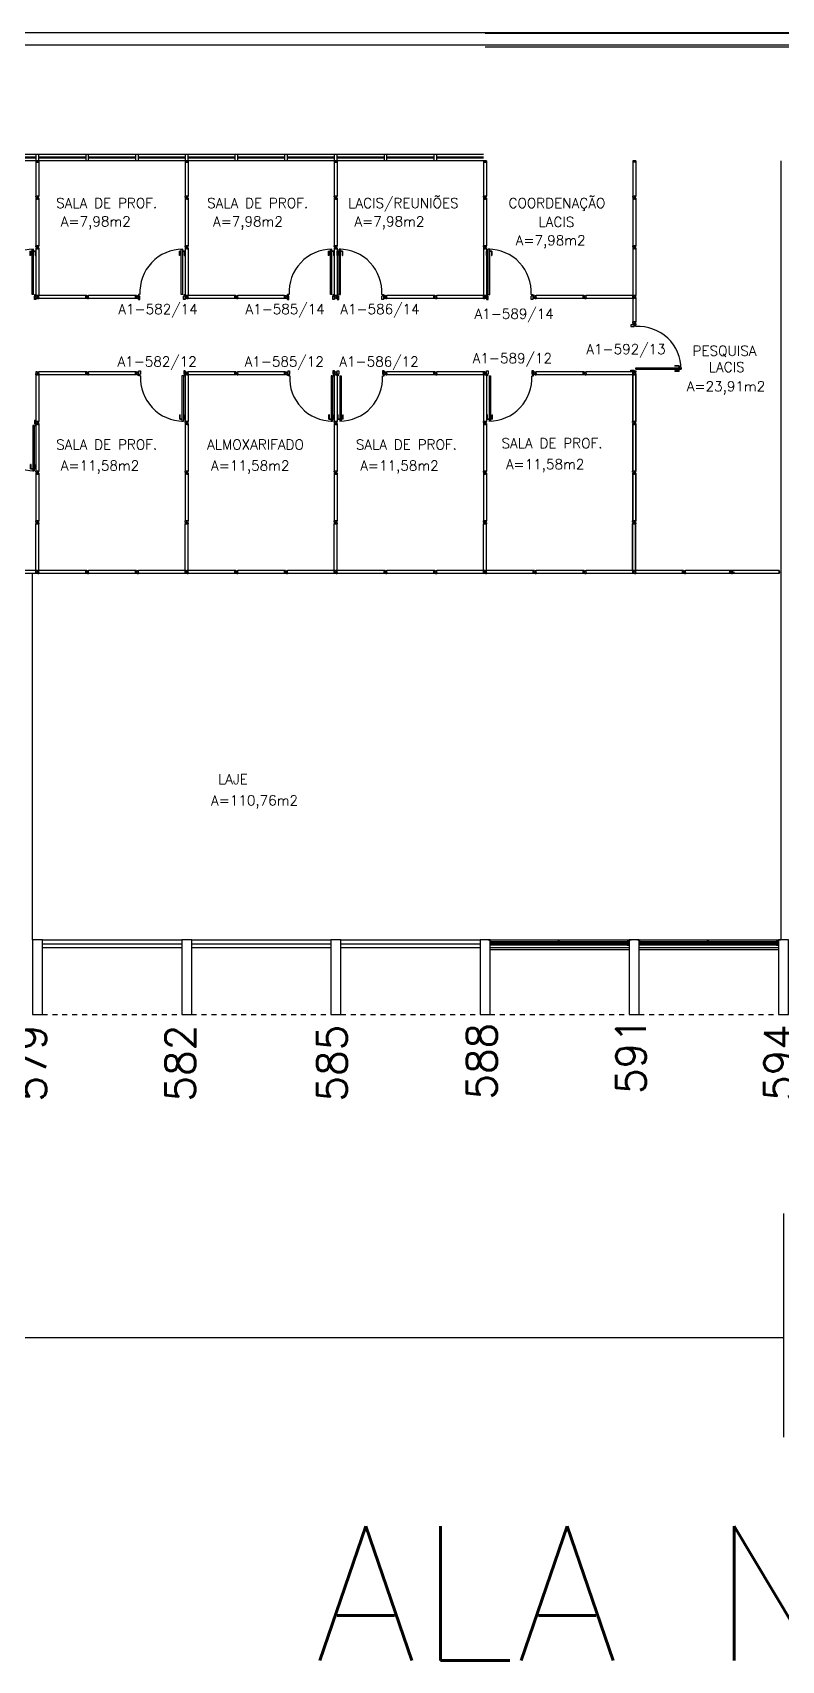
# Model space of a CAD drawing. Extents: x -16 to 243, y 482 to 579.
# Drawn here: x 111.19 to 126.25, y 481.71 to 514.44 of the extents above; entities that cross this region are included whole.
import ezdxf

# ---------------------------------------------------------------- set-up
doc = ezdxf.new("R2010")
doc.units = 0
doc.header["$LTSCALE"] = 0.02
doc.header["$MEASUREMENT"] = 0
doc.linetypes.add('HIDDEN', pattern=[0.375, 0.25, -0.125])
doc.linetypes.add('HIDDEN2', pattern=[0.1875, 0.125, -0.0625])
doc.layers.get('0').update_dxf_attribs({"linetype": 'CONTINUOUS'})
for name, color, linetype in [('ALV', 2, 'CONTINUOUS'), ('AR-ALV-CRT', 2, 'CONTINUOUS'), ('AR-ALV-VT2', 2, 'CONTINUOUS'), ('AR-COB-PRJ', 1, 'HIDDEN'), ('AR-DIV-EXI', 2, 'CONTINUOUS'), ('AR-EST-CNC', 3, 'CONTINUOUS'), ('AR-EST-CNC-IDE', 2, 'CONTINUOUS'), ('AR-PIS', 1, 'CONTINUOUS'), ('AR-POR-CRT', 173, 'CONTINUOUS'), ('AREA', 2, 'CONTINUOUS'), ('BI-ESQ', 7, 'CONTINUOUS'), ('DIV', 2, 'CONTINUOUS'), ('DT-ESQ-CRT', 43, 'CONTINUOUS'), ('DT-ESQ-VT1', 1, 'CONTINUOUS'), ('DT-ESQ-VT2', 2, 'CONTINUOUS'), ('ESQ', 1, 'CONTINUOUS'), ('ESTR', 3, 'CONTINUOUS'), ('NOPILAR1', 2, 'CONTINUOUS'), ('PISO', 1, 'CONTINUOUS'), ('PROJ', 1, 'HIDDEN2'), ('TEXTO', 2, 'CONTINUOUS'), ('TEXTO-ENDEREÇO', 2, 'CONTINUOUS'), ('TXT-IDENTIFICAÇÃO', 4, 'CONTINUOUS'), ('USO1', 2, 'CONTINUOUS')]:
    doc.layers.add(name, color=color, linetype=linetype)
doc.styles.add('1', font='romans.shx')
doc.styles.add('LEGENDA', font='romans.shx', dxfattribs={"height": 0.2})
doc.styles.add('NOPILAR', font='simplex.shx', dxfattribs={"height": 0.6})
doc.styles.add('UNB-100', font='simplex.shx', dxfattribs={"height": 0.2})
doc.styles.add('UNB-100-1', font='simplex.shx', dxfattribs={"height": 0.2})
doc.dimstyles.new('1-600', dxfattribs={"dimtxt": 1.1, "dimasz": 2.5, "dimexe": 2, "dimexo": 4, "dimgap": 0.2, "dimtad": 1, "dimdec": 0, "dimzin": 4, "dimdsep": 46, "dimlunit": 6, "dimtxsty": '1', "dimblk1": 'NONE', "dimblk2": 'NONE', "dimsah": 1, "dimcen": 0, "dimclrd": 2, "dimclre": 2, "dimclrt": 2, "dimadec": 0, "dimazin": 0, "dimtfac": 1, "dimtdec": 0, "dimtmove": 2, "dimatfit": 3, "dimldrblk": 'NONE', "dimfxl": 0, "dimtolj": 1, "dimtzin": 0, "dimarcsym": 0})

# ---------------------------------------------------------------- blocks, each defined once
blk = doc.blocks.new('ESQCIR2-SLN')
at = {"color": 2}
for p, q in [((0.06, 0.119), (0, 0.119)), ((0, 0.119), (0, 0)), ((0.06, -0.001), (0.06, 0.119)), ((0.06, 0.053), (1, 0.053)), ((1, 0.065), (0.061, 0.065)), ((1, 0.119), (1, 0)), ((1.06, 0.119), (1, 0.119)), ((1.06, -0.001), (1.06, 0.119)), ((1.06, 0.053), (2, 0.053)), ((2, 0.065), (1.061, 0.065)), ((2, 0.119), (2, 0)), ((2.06, 0.119), (2, 0.119)), ((2.06, -0.001), (2.06, 0.119)), ((2.06, 0.053), (3, 0.053)), ((3, 0.065), (2.061, 0.065)), ((3, 0.119), (3, 0)), ((3.06, 0.119), (3, 0.119)), ((3.06, -0.001), (3.06, 0.119)), ((3.06, 0.053), (4, 0.053)), ((4, 0.065), (3.061, 0.065)), ((4, 0.119), (4, 0)), ((4.06, 0.119), (4, 0.119)), ((4.06, -0.001), (4.06, 0.119)), ((4.06, 0.053), (5, 0.053)), ((5, 0.065), (4.061, 0.065)), ((5, 0.119), (5, 0)), ((5.06, 0.119), (5, 0.119)), ((5.06, -0.001), (5.06, 0.119)), ((5.06, 0.053), (6, 0.053)), ((6, 0.065), (5.061, 0.065)), ((0, -0.001), (0.06, -0.001)), ((1, -0.001), (1.06, -0.001)), ((2, -0.001), (2.06, -0.001)), ((3, -0.001), (3.06, -0.001)), ((4, -0.001), (4.06, -0.001)), ((5, -0.001), (5.06, -0.001))]:
    blk.add_line(p, q, dxfattribs=at)
at = {"color": 1}
for p, q in [((1, 0.119), (0.061, 0.119)), ((2, 0.119), (1.061, 0.119)), ((3, 0.119), (2.061, 0.119)), ((4, 0.119), (3.061, 0.119)), ((5, 0.119), (4.061, 0.119)), ((6, 0.119), (5.061, 0.119)), ((0.06, -0.001), (1, -0.001)), ((1.06, -0.001), (2, -0.001)), ((2.06, -0.001), (3, -0.001)), ((3.06, -0.001), (4, -0.001)), ((4.06, -0.001), (5, -0.001)), ((5.06, -0.001), (6, -0.001))]:
    blk.add_line(p, q, dxfattribs=at)
blk = doc.blocks.new('DIVMT-SLN')
for p, q in [((-0.03, 0.03), (-0.03, 0.006)), ((-0.008, 0.03), (-0.03, 0.03)), ((-0.0185, 0.006), (-0.03, 0.006)), ((-0.0185, -0.006), (-0.0185, 0.006)), ((-0.008, 0.03), (-0.008, 0.02)), ((-0.008, 0.02), (0.008, 0.02)), ((-0.0051, 0), (0.0051, 0)), ((0.0051, 0), (-0.0051, 0)), ((-0.0051, 0), (0.0051, 0)), ((0, -0.0051), (0, 0.0051)), ((0, 0.0051), (0, -0.0051)), ((0.008, 0.03), (0.008, 0.02)), ((0.008, 0.03), (0.03, 0.03)), ((0.0205, 0.006), (0.03, 0.006)), ((0.0205, -0.006), (0.0205, 0.006)), ((0.0205, 0.006), (0.0205, -0.006)), ((0.0205, 0.006), (0.03, 0.006)), ((0.97, 0.03), (0.03, 0.03)), ((0.03, 0.006), (0.03, 0.03)), ((0.03, -0.03), (0.03, 0.03)), ((0.03, -0.005), (0.03, 0.005)), ((0.97, -0.03), (0.97, 0.03)), ((0.97, 0.03), (0.97, 0.009)), ((0.97, 0.009), (0.97, 0.027)), ((0.9795, 0.006), (0.97, 0.006)), ((0.97, -0.005), (0.97, 0.005)), ((0.9795, 0.006), (0.9795, -0.006)), ((1.0051, 0), (0.9949, 0)), ((1, 0.0051), (1, -0.0051)), ((-0.0185, -0.006), (-0.03, -0.006)), ((-0.03, -0.03), (-0.03, -0.006)), ((-0.008, -0.03), (-0.03, -0.03)), ((-0.008, -0.03), (-0.008, -0.02)), ((-0.008, -0.02), (0.008, -0.02)), ((0.008, -0.03), (0.008, -0.02)), ((0.008, -0.03), (0.03, -0.03)), ((0.0205, -0.006), (0.03, -0.006)), ((0.0205, -0.006), (0.03, -0.006)), ((0.03, -0.006), (0.03, -0.03)), ((0.97, -0.03), (0.03, -0.03)), ((0.9795, -0.006), (0.97, -0.006)), ((0.97, -0.009), (0.97, -0.027))]:
    blk.add_line(p, q)
blk = doc.blocks.new('PDV2E-SLN')
at = {"layer": 'DIV', "color": 1}
for p, q in [((0.023, 0.925), (0.063, 0.925)), ((0.023, 0.925), (0.023, 0.835)), ((0.033, 0.835), (0.023, 0.835)), ((0.033, 0.915), (0.063, 0.915)), ((0.033, 0.915), (0.033, 0.835)), ((0.138, 0.925), (0.097, 0.925)), ((0.128, 0.915), (0.097, 0.915)), ((0.128, 0.915), (0.128, 0.835)), ((0.128, 0.835), (0.137, 0.835)), ((0.138, 0.925), (0.138, 0.835))]:
    blk.add_line(p, q, dxfattribs=at)
at = {"layer": 'DIV'}
for p, q in [((0.065, 0.05), (0.065, 0.965)), ((0.095, 0.965), (0.065, 0.965)), ((0.095, 0.05), (0.095, 0.965)), ((0.049, 0.05), (0.029, 0.05)), ((0.029, 0.05), (0.029, 0.035)), ((0.029, 0.035), (0.029, -0.035)), ((0.049, 0.02), (0.049, 0.05)), ((0.049, 0.02), (0.059, 0.02)), ((0.059, -0.05), (0.059, 0.02)), ((0.065, 0.05), (0.095, 0.05)), ((0.928, -0.05), (0.928, 0.02)), ((0.938, 0.02), (0.928, 0.02)), ((0.938, 0.05), (0.958, 0.05)), ((0.938, 0.02), (0.938, 0.05)), ((0.958, 0.05), (0.958, 0.035)), ((0.958, 0.035), (0.958, -0.035)), ((0.029, -0.035), (0.029, -0.05)), ((0.029, -0.05), (0.059, -0.05)), ((0.958, -0.05), (0.928, -0.05)), ((0.958, -0.035), (0.958, -0.05))]:
    blk.add_line(p, q, dxfattribs=at)
at = {"layer": 'DIV', "color": 1}
blk.add_arc((0.063, 0.1), 0.864, 356.655, 89.8436, dxfattribs=at)
blk = doc.blocks.new('PDV2D-SLN')
at = {"layer": 'DIV'}
for p, q in [((0.03, 0.05), (0.06, 0.05)), ((0.03, 0.035), (0.03, 0.05)), ((0.03, -0.035), (0.03, 0.035)), ((0.06, 0.05), (0.06, -0.02)), ((0.941, 0.05), (0.941, -0.02)), ((0.971, 0.05), (0.941, 0.05)), ((0.971, 0.035), (0.971, 0.05)), ((0.971, -0.035), (0.971, 0.035)), ((0.03, -0.05), (0.03, -0.035)), ((0.05, -0.05), (0.03, -0.05)), ((0.05, -0.02), (0.06, -0.02)), ((0.05, -0.02), (0.05, -0.05)), ((0.079, -0.05), (0.109, -0.05)), ((0.079, -0.05), (0.079, -0.965)), ((0.109, -0.05), (0.109, -0.965)), ((0.951, -0.02), (0.941, -0.02)), ((0.951, -0.02), (0.951, -0.05)), ((0.951, -0.05), (0.971, -0.05)), ((0.971, -0.05), (0.971, -0.035)), ((0.109, -0.965), (0.079, -0.965))]:
    blk.add_line(p, q, dxfattribs=at)
at = {"layer": 'DIV', "color": 1}
for p, q in [((0.036, -0.925), (0.036, -0.835)), ((0.046, -0.835), (0.036, -0.835)), ((0.036, -0.925), (0.076, -0.925)), ((0.046, -0.915), (0.046, -0.835)), ((0.046, -0.915), (0.076, -0.915)), ((0.141, -0.915), (0.111, -0.915)), ((0.151, -0.925), (0.111, -0.925)), ((0.141, -0.915), (0.141, -0.835)), ((0.141, -0.835), (0.151, -0.835)), ((0.151, -0.925), (0.151, -0.835))]:
    blk.add_line(p, q, dxfattribs=at)
blk.add_arc((0.076, -0.1), 0.864, 270.1564, 3.345, dxfattribs=at)
blk = doc.blocks.new('MTT-SLN')
for p, q in [((-0.008, 0.03), (-0.03, 0.03)), ((-0.03, 0.03), (-0.03, 0.006)), ((-0.0185, 0.006), (-0.03, 0.006)), ((-0.0185, -0.006), (-0.0185, 0.006)), ((-0.008, 0.03), (-0.008, 0.02)), ((-0.008, 0.02), (0.008, 0.02)), ((-0.0051, 0), (0.0051, 0)), ((0, -0.0051), (0, 0.0051)), ((0.008, 0.03), (0.03, 0.03)), ((0.008, 0.03), (0.008, 0.02)), ((0.0205, -0.006), (0.0205, 0.006)), ((0.0205, 0.006), (0.03, 0.006)), ((0.03, 0.006), (0.03, 0.03)), ((-0.03, -0.03), (-0.03, -0.006)), ((-0.0185, -0.006), (-0.03, -0.006)), ((-0.008, -0.03), (-0.03, -0.03)), ((-0.008, -0.02), (0.008, -0.02)), ((-0.008, -0.03), (-0.008, -0.02)), ((0.008, -0.03), (0.008, -0.02)), ((0.008, -0.03), (0.03, -0.03)), ((0.0205, -0.006), (0.03, -0.006)), ((0.03, -0.006), (0.03, -0.03))]:
    blk.add_line(p, q)
blk = doc.blocks.new('DIV-SLN')
for p, q in [((-0.0051, 0), (0.0051, 0)), ((0, -0.0051), (0, 0.0051)), ((0.0205, 0.006), (0.03, 0.006)), ((0.0205, -0.006), (0.0205, 0.006)), ((0.03, 0.03), (0.97, 0.03)), ((0.03, 0.03), (0.03, -0.03)), ((0.03, 0.009), (0.03, 0.027)), ((0.03, 0.005), (0.03, -0.005)), ((0.97, 0.03), (0.97, -0.03)), ((0.9795, 0.006), (0.97, 0.006)), ((0.97, 0.005), (0.97, -0.005)), ((0.9795, -0.006), (0.9795, 0.006)), ((1.0051, 0), (0.9949, 0)), ((0.9949, 0), (1.0051, 0)), ((1, -0.0051), (1, 0.0051)), ((0.0205, -0.006), (0.03, -0.006)), ((0.03, -0.03), (0.03, -0.009)), ((0.03, -0.009), (0.03, -0.027)), ((0.03, -0.03), (0.97, -0.03)), ((0.9795, -0.006), (0.97, -0.006))]:
    blk.add_line(p, q)
blk = doc.blocks.new('MTINI-SLN')
for p, q in [((-0.03, 0.008), (-0.03, 0.03)), ((0.03, 0.03), (-0.03, 0.03)), ((-0.03, 0.008), (-0.02, 0.008)), ((-0.009, 0.03), (-0.027, 0.03)), ((-0.02, 0.008), (-0.02, 0)), ((-0.001, 0), (-0.02, 0)), ((-0.006, 0.02), (-0.006, 0.03)), ((-0.006, 0.023), (-0.006, 0.027)), ((-0.006, 0.02), (0.006, 0.02)), ((0.005, 0.03), (-0.005, 0.03)), ((0.005, 0), (-0.005, 0)), ((0.004, 0.02), (-0.004, 0.02)), ((0.02, 0), (-0.001, 0)), ((0, -0.005), (0, 0.005)), ((0.006, 0.02), (0.006, 0.03)), ((0.006, 0.023), (0.006, 0.027)), ((0.009, 0.03), (0.027, 0.03)), ((0.03, 0.008), (0.02, 0.008)), ((0.02, 0), (0.02, 0.008)), ((0.03, 0.008), (0.03, 0.03))]:
    blk.add_line(p, q)
blk = doc.blocks.new('*D40')
at = {"color": 2, "linetype": 'ByBlock'}
for p, q in [((6.184, 490.695), (6.184, 486.195)), ((126.287, 490.695), (126.287, 486.195)), ((126.287, 488.195), (6.184, 488.195))]:
    blk.add_line(p, q, dxfattribs=at)
at = {"color": 2, "linetype": 'ByBlock', "insert": (66.235, 489.129), "char_height": 1.1, "attachment_point": 5, "style": '1'}
blk.add_mtext('\\A1;Arquitetura e Urbanismo', dxfattribs=at)
blk = doc.blocks.new('_NONE')
at = {"color": 0, "linetype": 'ByBlock'}
blk.add_circle((0, 0), 0.25, dxfattribs=at)
blk = doc.blocks.new('perfil')
at = {"layer": 'DT-ESQ-CRT', "color": 2}
for p, q in [((0.13, -5.879), (0.093, -5.879)), ((0.093, -5.879), (0.093, -5.881)), ((0.093, -5.881), (0.131, -5.881)), ((0.131, -5.779), (0.131, -5.878)), ((0.171, -5.777), (0.133, -5.777)), ((0.133, -5.879), (0.133, -5.78)), ((0.134, -5.779), (0.171, -5.779)), ((0.171, -5.779), (0.171, -5.777))]:
    blk.add_line(p, q, dxfattribs=at)
for centre, radius, start, end in [((0.13, -5.878), 0.001, 270, 0), ((0.133, -5.779), 0.002, 90, 180), ((0.131, -5.879), 0.002, 270, 0), ((0.134, -5.78), 0.001, 90, 180)]:
    blk.add_arc(centre, radius, start, end, dxfattribs=at)
blk = doc.blocks.new('ef01-p')
at = {"layer": 'DT-ESQ-CRT'}
for points in [[(0.032, 0.051, -0.414214), (0.03, 0.053), (0.03, 0.077, 0.414214), (0.029, 0.078), (0.004, 0.078, 0.414214), (0.003, 0.077), (0.003, 0.065), (0.001, 0.065), (0.001, 0.077, -0.414214), (0.004, 0.079), (0.03, 0.079, -0.414214), (0.031, 0.077), (0.031, 0.053, 0.414214), (0.033, 0.052), (0.045, 0.052, -1), (0.045, 0.049), (0.004, 0.049, -0.414214), (0.001, 0.051), (0.001, 0.064), (0.003, 0.064), (0.003, 0.052, 0.414214), (0.004, 0.051), (0.045, 0.051)], [(1.374, 0.051, 0.414214), (1.376, 0.053), (1.376, 0.077, -0.414214), (1.377, 0.078), (1.402, 0.078, -0.414214), (1.403, 0.077), (1.403, 0.065), (1.405, 0.065), (1.405, 0.077, 0.414214), (1.403, 0.079), (1.377, 0.079, 0.414214), (1.375, 0.077), (1.375, 0.053, -0.414214), (1.374, 0.052), (1.361, 0.052, 1), (1.361, 0.049), (1.403, 0.049, 0.414214), (1.405, 0.051), (1.405, 0.064), (1.403, 0.064), (1.403, 0.052, -0.414214), (1.402, 0.051), (1.361, 0.051)], [(1.4, 0.095), (1.365, 0.095, -0.414214), (1.364, 0.096), (1.364, 0.105), (1.362, 0.105), (1.362, 0.095, 0.414214), (1.364, 0.093), (1.4, 0.093, 1), (1.4, 0.096), (1.388, 0.096, -0.414214), (1.387, 0.097), (1.387, 0.116, 0.414214), (1.385, 0.118), (1.364, 0.118, 0.414214), (1.362, 0.116), (1.362, 0.106), (1.364, 0.106), (1.364, 0.116, -0.414214), (1.365, 0.117), (1.385, 0.117, -0.414214), (1.385, 0.116), (1.385, 0.097, 0.414214), (1.388, 0.095)], [(2.755, 0.095), (2.791, 0.095, 0.414214), (2.792, 0.096), (2.792, 0.105), (2.793, 0.105), (2.793, 0.095, -0.414214), (2.791, 0.093), (2.755, 0.093, -1), (2.755, 0.096), (2.767, 0.096, 0.414214), (2.768, 0.097), (2.768, 0.116, -0.414214), (2.77, 0.118), (2.791, 0.118, -0.414214), (2.793, 0.116), (2.793, 0.107), (2.792, 0.107), (2.792, 0.116, 0.414214), (2.791, 0.117), (2.771, 0.117, 0.414214), (2.77, 0.116), (2.77, 0.097, -0.414214), (2.768, 0.095)]]:
    blk.add_lwpolyline(points, format="xyb", dxfattribs=at)
for points in [[(0.042, 0.077), (0.031, 0.077), (0.031, 0.078), (0.042, 0.078, -0.414214), (0.044, 0.076), (0.044, 0.068, -0.414214), (0.042, 0.066), (0.031, 0.066), (0.031, 0.067), (0.042, 0.067, 0.414214), (0.043, 0.068), (0.043, 0.076, 0.414214)], [(1.365, 0.077), (1.375, 0.077), (1.375, 0.078), (1.364, 0.078, 0.414214), (1.362, 0.076), (1.362, 0.068, 0.414214), (1.364, 0.066), (1.375, 0.066), (1.375, 0.067), (1.365, 0.067, -0.414214), (1.364, 0.068), (1.364, 0.076, -0.414214)], [(1.397, 0.117), (1.387, 0.117), (1.387, 0.118), (1.398, 0.118, -0.414214), (1.4, 0.116), (1.4, 0.108, -0.414214), (1.398, 0.106), (1.387, 0.106), (1.387, 0.107), (1.397, 0.107, 0.414214), (1.398, 0.108), (1.398, 0.116, 0.414214)], [(2.758, 0.117), (2.768, 0.117), (2.768, 0.118), (2.757, 0.118, 0.414214), (2.755, 0.116), (2.755, 0.108, 0.414214), (2.757, 0.106), (2.768, 0.106), (2.768, 0.107), (2.758, 0.107, -0.414214), (2.757, 0.108), (2.757, 0.116, -0.414214)], [(2.796, 0.12), (2.769, 0.12), (2.769, 0.121), (2.797, 0.121, -0.414214), (2.799, 0.119), (2.799, 0.093, -0.414214), (2.797, 0.091), (2.769, 0.091), (2.769, 0.093), (2.796, 0.093, 0.414214), (2.797, 0.093), (2.797, 0.118, 0.414214)]]:
    blk.add_lwpolyline(points, format="xyb", close=True, dxfattribs=at)
at = {"layer": 'DT-ESQ-VT1'}
for p, q in [((0, 0), (2.8, 0)), ((0.001, 0.15), (2.799, 0.15)), ((0.001, 0.093), (1.364, 0.093)), ((0.001, 0.118), (1.416, 0.118)), ((0.03, 0.079), (1.377, 0.079)), ((0.045, 0.049), (2.76, 0.049)), ((1.4, 0.093), (2.767, 0.093)), ((1.416, 0.118), (2.767, 0.118)), ((2.768, 0.118), (2.77, 0.118)), ((2.791, 0.093), (2.797, 0.093)), ((2.797, 0.121), (2.799, 0.121))]:
    blk.add_line(p, q, dxfattribs=at)
at = {"layer": 'DT-ESQ-VT2'}
for p, q in [((0.033, 0.062), (1.373, 0.062)), ((0.033, 0.062), (0.033, 0.056)), ((0.033, 0.056), (1.373, 0.056)), ((1.373, 0.062), (1.373, 0.056)), ((1.389, 0.104), (2.767, 0.104)), ((1.389, 0.098), (1.389, 0.104)), ((1.389, 0.098), (2.767, 0.098)), ((2.767, 0.104), (2.767, 0.098))]:
    blk.add_line(p, q, dxfattribs=at)
at = {"extrusion": (0, 0, -1), "zscale": -1, "rotation": 180}
blk.add_blockref('perfil', (0.131, -5.729), dxfattribs=at)
at = {"rotation": 180}
blk.add_blockref('perfil', (2.931, -5.729), dxfattribs=at)

msp = doc.modelspace()

# ---------------------------------------------------------------- linework, layer by layer
at = {"layer": 'ALV'}
for p, q in [((6.209, 514.441), (222.384, 514.441)), ((6.209, 514.191), (222.184, 514.191))]:
    msp.add_line(p, q, dxfattribs=at)
at = {"layer": 'AR-ALV-CRT'}
msp.add_lwpolyline([(126.237, 511.86), (126.237, 496.195)], dxfattribs=at)
at = {"layer": 'AR-ALV-VT2'}
for p, q in [((120.287, 514.426), (222.187, 514.426)), ((120.287, 514.156), (222.187, 514.156))]:
    msp.add_line(p, q, dxfattribs=at)
at = {"layer": 'AR-COB-PRJ'}
for p, q in [((120.384, 494.695), (123.184, 494.695)), ((123.384, 494.695), (126.184, 494.695))]:
    msp.add_line(p, q, dxfattribs=at)
at = {"layer": 'AR-DIV-EXI'}
for p, q in [((120.257, 511.839), (120.257, 511.151)), ((120.282, 511.869), (120.292, 511.869)), ((120.317, 511.839), (120.317, 511.151)), ((123.257, 511.867), (123.317, 511.867)), ((123.257, 511.839), (123.257, 511.151)), ((123.282, 511.869), (123.292, 511.869)), ((123.317, 511.839), (123.317, 511.151)), ((120.281, 511.151), (120.257, 511.151)), ((120.257, 511.129), (120.257, 511.151)), ((120.317, 511.151), (120.257, 511.151)), ((120.257, 511.129), (120.267, 511.129)), ((120.257, 511.113), (120.267, 511.113)), ((120.257, 511.113), (120.257, 511.091)), ((120.257, 511.091), (120.281, 511.091)), ((120.267, 511.113), (120.267, 511.129)), ((120.281, 511.141), (120.281, 511.151)), ((120.281, 511.141), (120.281, 511.151)), ((120.293, 511.141), (120.281, 511.141)), ((120.281, 511.141), (120.293, 511.141)), ((120.281, 511.102), (120.281, 511.091)), ((120.293, 511.102), (120.281, 511.102)), ((120.292, 511.151), (120.282, 511.151)), ((120.292, 511.121), (120.282, 511.121)), ((120.282, 511.121), (120.292, 511.121)), ((120.287, 511.115), (120.287, 511.126)), ((120.287, 511.126), (120.287, 511.115)), ((120.287, 511.115), (120.287, 511.126)), ((120.293, 511.151), (120.317, 511.151)), ((120.293, 511.141), (120.293, 511.151)), ((120.293, 511.141), (120.293, 511.151)), ((120.293, 511.102), (120.293, 511.091)), ((120.317, 511.091), (120.293, 511.091)), ((120.317, 511.129), (120.307, 511.129)), ((120.307, 511.113), (120.307, 511.129)), ((120.317, 511.113), (120.307, 511.113)), ((120.317, 511.129), (120.317, 511.151)), ((120.317, 511.113), (120.317, 511.091)), ((123.281, 511.151), (123.257, 511.151)), ((123.257, 511.129), (123.257, 511.151)), ((123.317, 511.151), (123.257, 511.151)), ((123.257, 511.129), (123.267, 511.129)), ((123.257, 511.113), (123.267, 511.113)), ((123.257, 511.113), (123.257, 511.091)), ((123.257, 511.091), (123.281, 511.091)), ((123.267, 511.113), (123.267, 511.129)), ((123.281, 511.141), (123.281, 511.151)), ((123.281, 511.141), (123.281, 511.151)), ((123.293, 511.141), (123.281, 511.141)), ((123.281, 511.141), (123.293, 511.141)), ((123.281, 511.102), (123.281, 511.091)), ((123.293, 511.102), (123.281, 511.102)), ((123.292, 511.151), (123.282, 511.151)), ((123.292, 511.121), (123.282, 511.121)), ((123.282, 511.121), (123.292, 511.121)), ((123.287, 511.115), (123.287, 511.126)), ((123.287, 511.126), (123.287, 511.115)), ((123.287, 511.115), (123.287, 511.126)), ((123.293, 511.151), (123.317, 511.151)), ((123.293, 511.141), (123.293, 511.151)), ((123.293, 511.141), (123.293, 511.151)), ((123.293, 511.102), (123.293, 511.091)), ((123.317, 511.091), (123.293, 511.091)), ((123.317, 511.129), (123.307, 511.129)), ((123.307, 511.113), (123.307, 511.129)), ((123.317, 511.113), (123.307, 511.113)), ((123.317, 511.129), (123.317, 511.151)), ((123.317, 511.113), (123.317, 511.091)), ((123.257, 509.091), (123.257, 508.622)), ((123.317, 509.091), (123.317, 508.622)), ((123.317, 508.622), (123.257, 508.622)), ((123.257, 508.6), (123.257, 508.622)), ((123.281, 508.622), (123.257, 508.622)), ((123.257, 508.6), (123.267, 508.6)), ((123.257, 508.584), (123.257, 508.562)), ((123.257, 508.584), (123.267, 508.584)), ((123.257, 508.562), (123.281, 508.562)), ((123.267, 508.584), (123.267, 508.6)), ((123.281, 508.613), (123.281, 508.622)), ((123.281, 508.613), (123.281, 508.622)), ((123.281, 508.613), (123.293, 508.613)), ((123.293, 508.613), (123.281, 508.613)), ((123.293, 508.574), (123.281, 508.574)), ((123.281, 508.574), (123.281, 508.562)), ((123.292, 508.622), (123.282, 508.622)), ((123.282, 508.592), (123.292, 508.592)), ((123.292, 508.592), (123.282, 508.592)), ((123.287, 508.587), (123.287, 508.597)), ((123.287, 508.597), (123.287, 508.587)), ((123.287, 508.587), (123.287, 508.597)), ((123.293, 508.613), (123.293, 508.622)), ((123.293, 508.613), (123.293, 508.622)), ((123.293, 508.622), (123.317, 508.622)), ((123.293, 508.574), (123.293, 508.562)), ((123.317, 508.562), (123.293, 508.562)), ((123.307, 508.584), (123.307, 508.6)), ((123.317, 508.6), (123.307, 508.6)), ((123.317, 508.584), (123.307, 508.584)), ((123.317, 508.6), (123.317, 508.622)), ((123.317, 508.584), (123.317, 508.562))]:
    msp.add_line(p, q, dxfattribs=at)
at = {"layer": 'AR-EST-CNC'}
for points in [[(120.187, 496.195), (120.187, 494.695), (120.387, 494.695), (120.387, 496.195), (120.187, 496.195)], [(120.187, 496.195), (120.187, 494.695), (120.387, 494.695), (120.387, 496.195), (120.187, 496.195)], [(123.187, 496.195), (123.187, 494.695), (123.387, 494.695), (123.387, 496.195), (123.187, 496.195)], [(123.187, 496.195), (123.187, 494.695), (123.387, 494.695), (123.387, 496.195), (123.187, 496.195)], [(126.187, 496.195), (126.187, 494.695), (126.387, 494.695), (126.387, 496.195), (126.187, 496.195)], [(126.187, 496.195), (126.187, 494.695), (126.387, 494.695), (126.387, 496.195), (126.187, 496.195)]]:
    msp.add_lwpolyline(points, dxfattribs=at)
at = {"layer": 'AR-PIS'}
for p, q in [((123.187, 495.995), (120.387, 495.995)), ((126.187, 495.995), (123.387, 495.995))]:
    msp.add_line(p, q, dxfattribs=at)
at = {"layer": 'DIV'}
for p, q in [((111.254, 511.831), (111.254, 511.151)), ((111.314, 511.831), (111.314, 511.151)), ((114.254, 511.831), (114.254, 511.151)), ((114.279, 511.867), (114.289, 511.867)), ((114.314, 511.831), (114.314, 511.151)), ((117.254, 511.831), (117.254, 511.151)), ((117.314, 511.831), (117.314, 511.151)), ((120.254, 511.831), (120.254, 511.151)), ((120.279, 511.867), (120.289, 511.867)), ((120.314, 511.831), (120.314, 511.151)), ((111.314, 511.151), (111.254, 511.151)), ((111.254, 511.129), (111.254, 511.151)), ((111.278, 511.151), (111.254, 511.151)), ((111.254, 511.129), (111.264, 511.129)), ((111.254, 511.113), (111.254, 511.091)), ((111.254, 511.113), (111.264, 511.113)), ((111.254, 511.091), (111.278, 511.091)), ((111.264, 511.113), (111.264, 511.129)), ((111.278, 511.141), (111.278, 511.151)), ((111.278, 511.141), (111.278, 511.151)), ((111.278, 511.141), (111.29, 511.141)), ((111.29, 511.141), (111.278, 511.141)), ((111.29, 511.102), (111.278, 511.102)), ((111.278, 511.102), (111.278, 511.091)), ((111.289, 511.151), (111.279, 511.151)), ((111.279, 511.121), (111.289, 511.121)), ((111.289, 511.121), (111.279, 511.121)), ((111.284, 511.115), (111.284, 511.126)), ((111.284, 511.126), (111.284, 511.115)), ((111.284, 511.115), (111.284, 511.126)), ((111.29, 511.141), (111.29, 511.151)), ((111.29, 511.141), (111.29, 511.151)), ((111.29, 511.151), (111.314, 511.151)), ((111.29, 511.102), (111.29, 511.091)), ((111.314, 511.091), (111.29, 511.091)), ((111.304, 511.113), (111.304, 511.129)), ((111.314, 511.129), (111.304, 511.129)), ((111.314, 511.113), (111.304, 511.113)), ((111.314, 511.129), (111.314, 511.151)), ((111.314, 511.113), (111.314, 511.091)), ((114.314, 511.151), (114.254, 511.151)), ((114.254, 511.129), (114.254, 511.151)), ((114.278, 511.151), (114.254, 511.151)), ((114.254, 511.129), (114.264, 511.129)), ((114.254, 511.113), (114.254, 511.091)), ((114.254, 511.113), (114.264, 511.113)), ((114.254, 511.091), (114.278, 511.091)), ((114.264, 511.113), (114.264, 511.129)), ((114.278, 511.141), (114.278, 511.151)), ((114.278, 511.141), (114.278, 511.151)), ((114.278, 511.141), (114.29, 511.141)), ((114.29, 511.141), (114.278, 511.141)), ((114.29, 511.102), (114.278, 511.102)), ((114.278, 511.102), (114.278, 511.091)), ((114.289, 511.151), (114.279, 511.151)), ((114.279, 511.121), (114.289, 511.121)), ((114.289, 511.121), (114.279, 511.121)), ((114.284, 511.115), (114.284, 511.126)), ((114.284, 511.126), (114.284, 511.115)), ((114.284, 511.115), (114.284, 511.126)), ((114.29, 511.141), (114.29, 511.151)), ((114.29, 511.141), (114.29, 511.151)), ((114.29, 511.151), (114.314, 511.151)), ((114.29, 511.102), (114.29, 511.091)), ((114.314, 511.091), (114.29, 511.091)), ((114.304, 511.113), (114.304, 511.129)), ((114.314, 511.129), (114.304, 511.129)), ((114.314, 511.113), (114.304, 511.113)), ((114.314, 511.129), (114.314, 511.151)), ((114.314, 511.113), (114.314, 511.091)), ((117.314, 511.151), (117.254, 511.151)), ((117.254, 511.129), (117.254, 511.151)), ((117.278, 511.151), (117.254, 511.151)), ((117.254, 511.129), (117.264, 511.129)), ((117.254, 511.113), (117.254, 511.091)), ((117.254, 511.113), (117.264, 511.113)), ((117.254, 511.091), (117.278, 511.091)), ((117.264, 511.113), (117.264, 511.129)), ((117.278, 511.141), (117.278, 511.151)), ((117.278, 511.141), (117.278, 511.151)), ((117.278, 511.141), (117.29, 511.141)), ((117.29, 511.141), (117.278, 511.141)), ((117.29, 511.102), (117.278, 511.102)), ((117.278, 511.102), (117.278, 511.091)), ((117.289, 511.151), (117.279, 511.151)), ((117.279, 511.121), (117.289, 511.121)), ((117.289, 511.121), (117.279, 511.121)), ((117.284, 511.115), (117.284, 511.126)), ((117.284, 511.126), (117.284, 511.115)), ((117.284, 511.115), (117.284, 511.126)), ((117.29, 511.141), (117.29, 511.151)), ((117.29, 511.141), (117.29, 511.151)), ((117.29, 511.151), (117.314, 511.151)), ((117.29, 511.102), (117.29, 511.091)), ((117.314, 511.091), (117.29, 511.091)), ((117.304, 511.113), (117.304, 511.129)), ((117.314, 511.129), (117.304, 511.129)), ((117.314, 511.113), (117.304, 511.113)), ((117.314, 511.129), (117.314, 511.151)), ((117.314, 511.113), (117.314, 511.091)), ((120.314, 511.151), (120.254, 511.151)), ((120.254, 511.129), (120.254, 511.151)), ((120.278, 511.151), (120.254, 511.151)), ((120.254, 511.129), (120.264, 511.129)), ((120.254, 511.113), (120.254, 511.091)), ((120.254, 511.113), (120.264, 511.113)), ((120.254, 511.091), (120.278, 511.091)), ((120.264, 511.113), (120.264, 511.129)), ((120.278, 511.141), (120.278, 511.151)), ((120.278, 511.141), (120.278, 511.151)), ((120.278, 511.141), (120.29, 511.141)), ((120.29, 511.141), (120.278, 511.141)), ((120.29, 511.102), (120.278, 511.102)), ((120.278, 511.102), (120.278, 511.091)), ((120.289, 511.151), (120.279, 511.151)), ((120.279, 511.121), (120.289, 511.121)), ((120.289, 511.121), (120.279, 511.121)), ((120.284, 511.115), (120.284, 511.126)), ((120.284, 511.126), (120.284, 511.115)), ((120.284, 511.115), (120.284, 511.126)), ((120.29, 511.141), (120.29, 511.151)), ((120.29, 511.141), (120.29, 511.151)), ((120.29, 511.151), (120.314, 511.151)), ((120.29, 511.102), (120.29, 511.091)), ((120.314, 511.091), (120.29, 511.091)), ((120.304, 511.113), (120.304, 511.129)), ((120.314, 511.129), (120.304, 511.129)), ((120.314, 511.113), (120.304, 511.113)), ((120.314, 511.129), (120.314, 511.151)), ((120.314, 511.113), (120.314, 511.091))]:
    msp.add_line(p, q, dxfattribs=at)
at = {"layer": 'ESQ'}
for p, q in [((111.384, 496.195), (114.184, 496.195)), ((111.384, 496.12), (114.184, 496.12)), ((111.384, 496.045), (114.184, 496.045)), ((114.384, 496.195), (117.184, 496.195)), ((114.384, 496.12), (117.184, 496.12)), ((114.384, 496.045), (117.184, 496.045)), ((117.384, 496.195), (120.184, 496.195)), ((117.384, 496.12), (120.184, 496.12)), ((117.384, 496.045), (120.184, 496.045)), ((120.384, 496.195), (123.184, 496.195)), ((120.384, 496.12), (123.184, 496.12)), ((120.384, 496.045), (123.184, 496.045)), ((123.384, 496.195), (126.184, 496.195)), ((123.384, 496.12), (126.184, 496.12)), ((123.384, 496.045), (126.184, 496.045))]:
    msp.add_line(p, q, dxfattribs=at)
at = {"layer": 'ESTR'}
for points in [[(111.387, 494.695), (111.387, 496.195), (111.187, 496.195), (111.187, 494.695)], [(114.387, 494.695), (114.387, 496.195), (114.187, 496.195), (114.187, 494.695)], [(117.387, 494.695), (117.387, 496.195), (117.187, 496.195), (117.187, 494.695)], [(120.387, 494.695), (120.387, 496.195), (120.187, 496.195), (120.187, 494.695)], [(123.387, 494.695), (123.387, 496.195), (123.187, 496.195), (123.187, 494.695)], [(126.387, 494.695), (126.387, 496.195), (126.187, 496.195), (126.187, 494.695)]]:
    msp.add_lwpolyline(points, close=True, dxfattribs=at)
at = {"layer": 'PISO'}
msp.add_line((111.187, 496.195), (111.187, 503.561), dxfattribs=at)
at = {"layer": 'PROJ'}
for p, q in [((111.384, 494.695), (114.184, 494.695)), ((114.384, 494.695), (117.184, 494.695)), ((117.384, 494.695), (120.184, 494.695)), ((120.384, 494.695), (123.184, 494.695)), ((123.384, 494.695), (126.184, 494.695))]:
    msp.add_line(p, q, dxfattribs=at)

# ---------------------------------------------------------------- block references
at = {"layer": 'AR-DIV-EXI'}
for name, p, rotation in [('MTINI-SLN', (120.287, 511.869), 180.0000258043724), ('MTINI-SLN', (123.287, 511.869), 180.0000258043724), ('DIVMT-SLN', (120.287, 510.121), 90.00002580437567), ('DIVMT-SLN', (123.287, 510.121), 90.00002580437567), ('DIVMT-SLN', (120.287, 509.121), 90.00002580437567), ('DIVMT-SLN', (123.287, 509.121), 90.00002580437567), ('DIVMT-SLN', (121.287, 509.121), 2.580437568523412e-05), ('DIVMT-SLN', (122.287, 509.121), 2.580437568523412e-05), ('MTT-SLN', (120.287, 507.591), 2.580437568523412e-05), ('DIVMT-SLN', (120.287, 506.591), 90.00002580437567), ('DIVMT-SLN', (121.287, 507.591), 2.580437568523412e-05), ('DIVMT-SLN', (122.287, 507.591), 2.580437568523412e-05), ('MTT-SLN', (123.287, 507.591), 2.580437568523412e-05), ('DIVMT-SLN', (123.287, 506.591), 90.00002580437565), ('DIVMT-SLN', (120.287, 505.591), 90.00002580437567), ('DIVMT-SLN', (123.287, 505.591), 90.00002580437565), ('DIVMT-SLN', (120.287, 504.591), 90.00002580437567), ('DIVMT-SLN', (123.287, 504.591), 90.00002580437565), ('DIV-SLN', (120.287, 503.591), 90.00002580437567), ('DIV-SLN', (123.287, 503.591), 90.00002580437565), ('DIVMT-SLN', (120.287, 503.591), 2.580437568523412e-05), ('DIVMT-SLN', (121.287, 503.591), 2.580437568523412e-05), ('DIVMT-SLN', (122.287, 503.591), 2.580437568523412e-05), ('DIVMT-SLN', (123.287, 503.591), 2.580437568523412e-05), ('DIVMT-SLN', (124.287, 503.591), 2.580437568523412e-05), ('DIVMT-SLN', (125.232, 503.591), 2.580437568523412e-05), ('DIVMT-SLN', (125.232, 503.591), 2.580437568523412e-05)]:
    msp.add_blockref(name, p, dxfattribs=dict(at, rotation=rotation))
at = {"layer": 'AR-POR-CRT'}
for name, p, rotation in [('PDV2E-SLN', (120.287, 509.121), 2.580437568523412e-05), ('PDV2D-SLN', (123.267, 507.591), 90.00002580437567), ('PDV2D-SLN', (120.287, 507.591), 2.580437568523412e-05)]:
    msp.add_blockref(name, p, dxfattribs=dict(at, rotation=rotation))
at = {"layer": 'BI-ESQ', "rotation": 2.580435614390616e-05}
for p in [(120.387, 496.045), (123.387, 496.045)]:
    msp.add_blockref('ef01-p', p, dxfattribs=at)
at = {"layer": 'DIV'}
for name, p, rotation in [('MTINI-SLN', (111.284, 511.867), 180), ('MTINI-SLN', (114.284, 511.867), 180), ('MTINI-SLN', (117.284, 511.867), 180), ('MTINI-SLN', (120.284, 511.867), 180), ('DIVMT-SLN', (111.284, 510.121), 90), ('DIVMT-SLN', (114.284, 510.121), 90), ('DIVMT-SLN', (117.284, 510.121), 90), ('DIVMT-SLN', (120.284, 510.121), 90), ('PDV2D-SLN', (111.284, 509.121), 180), ('DIVMT-SLN', (111.284, 509.121), 90), ('PDV2D-SLN', (114.284, 509.121), 180), ('DIVMT-SLN', (114.284, 509.121), 90), ('PDV2D-SLN', (117.284, 509.121), 180), ('DIVMT-SLN', (117.284, 509.121), 90), ('DIVMT-SLN', (120.284, 509.121), 90), ('MTT-SLN', (116.284, 509.121), 270), ('DIVMT-SLN', (111.284, 506.591), 90), ('PDV2E-SLN', (114.284, 507.591), 180), ('DIVMT-SLN', (114.284, 506.591), 90), ('PDV2E-SLN', (117.284, 507.591), 180), ('DIVMT-SLN', (117.284, 506.591), 90), ('DIVMT-SLN', (120.284, 506.591), 90), ('DIVMT-SLN', (123.284, 506.591), 90), ('PDV2E-SLN', (111.284, 506.591), 180), ('DIVMT-SLN', (111.284, 505.591), 90), ('DIVMT-SLN', (114.284, 505.591), 90), ('DIVMT-SLN', (117.284, 505.591), 90), ('DIVMT-SLN', (120.284, 505.591), 90), ('DIVMT-SLN', (123.284, 505.591), 90), ('DIVMT-SLN', (111.284, 504.591), 90), ('DIVMT-SLN', (114.284, 504.591), 90), ('DIVMT-SLN', (117.284, 504.591), 90), ('DIVMT-SLN', (120.284, 504.591), 90), ('DIVMT-SLN', (123.284, 504.591), 90), ('DIV-SLN', (111.284, 503.591), 90), ('DIV-SLN', (114.284, 503.591), 90), ('DIV-SLN', (117.284, 503.591), 90), ('DIV-SLN', (120.284, 503.591), 90), ('DIV-SLN', (123.284, 503.591), 90)]:
    msp.add_blockref(name, p, dxfattribs=dict(at, rotation=rotation))
for name, p in [('PDV2E-SLN', (117.284, 509.121)), ('DIVMT-SLN', (111.284, 509.121)), ('DIVMT-SLN', (112.284, 509.121)), ('MTT-SLN', (113.287, 509.121)), ('DIVMT-SLN', (114.284, 509.121)), ('DIVMT-SLN', (115.284, 509.121)), ('DIVMT-SLN', (118.284, 509.121)), ('DIVMT-SLN', (119.284, 509.121)), ('DIVMT-SLN', (111.284, 507.591)), ('DIVMT-SLN', (112.284, 507.591)), ('MTT-SLN', (113.284, 507.591)), ('DIVMT-SLN', (114.284, 507.591)), ('DIVMT-SLN', (115.284, 507.591)), ('MTT-SLN', (116.284, 507.591)), ('MTT-SLN', (117.284, 507.591)), ('PDV2D-SLN', (117.284, 507.591)), ('DIVMT-SLN', (118.284, 507.591)), ('DIVMT-SLN', (119.284, 507.591)), ('MTT-SLN', (120.284, 507.591)), ('DIVMT-SLN', (110.284, 503.591)), ('DIVMT-SLN', (111.284, 503.591)), ('DIVMT-SLN', (112.284, 503.591)), ('DIVMT-SLN', (113.284, 503.591)), ('DIVMT-SLN', (114.284, 503.591)), ('DIVMT-SLN', (115.284, 503.591)), ('DIVMT-SLN', (116.284, 503.591)), ('DIVMT-SLN', (117.284, 503.591)), ('DIVMT-SLN', (118.284, 503.591)), ('DIVMT-SLN', (119.284, 503.591))]:
    msp.add_blockref(name, p, dxfattribs=at)
at = {"layer": 'ESQ'}
for p in [(108.254, 511.868), (114.254, 511.868)]:
    msp.add_blockref('ESQCIR2-SLN', p, dxfattribs=at)

# ---------------------------------------------------------------- texts
at = {"layer": 'AR-EST-CNC-IDE', "style": 'NOPILAR'}
for s, p in [('588', (120.521, 492.984)), ('591', (123.521, 493.096)), ('594', (126.497, 492.959))]:
    msp.add_text(s, height=0.6, rotation=90, dxfattribs=at).set_placement(p)
at = {"layer": 'AREA', "style": 'UNB-100'}
for s, p in [('A=7,98m2', (111.754, 510.542)), ('A=7,98m2', (114.814, 510.542)), ('A=7,98m2', (117.66, 510.542)), ('A=7,98m2', (120.902, 510.163)), ('A=23,91m2', (124.344, 507.227)), ('A=11,58m2', (111.754, 505.633)), ('A=11,58m2', (114.776, 505.633)), ('A=11,58m2', (117.776, 505.633)), ('A=11,58m2', (120.706, 505.66)), ('A=110,76m2', (114.776, 498.901))]:
    msp.add_text(s, height=0.2, dxfattribs=at).set_placement(p)
at = {"layer": 'NOPILAR1', "style": 'NOPILAR'}
for s, p in [('579', (111.459, 492.946)), ('579', (111.459, 492.946)), ('582', (114.459, 492.946)), ('582', (114.459, 492.946)), ('585', (117.509, 492.946)), ('585', (117.509, 492.946)), ('588', (120.521, 492.984)), ('588', (120.521, 492.984)), ('591', (123.521, 493.096)), ('591', (123.521, 493.096)), ('594', (126.497, 492.959)), ('594', (126.497, 492.959))]:
    msp.add_text(s, height=0.6, rotation=90, dxfattribs=at).set_placement(p)
at = {"layer": 'TEXTO', "linetype": 'Continuous', "style": 'UNB-100'}
for s, p in [('SALA DE PROF.', (111.661, 510.912)), ('SALA DE PROF.', (114.697, 510.912)), ('LACIS/REUNIÕES', (117.534, 510.912)), ('COORDENAÇÃO', (120.759, 510.912)), ('LACIS', (121.361, 510.533)), ('PESQUISA', (124.459, 507.941)), ('LACIS', (124.786, 507.614)), ('SALA DE PROF.', (111.661, 506.057)), ('ALMOXARIFADO', (114.697, 506.057)), ('SALA DE PROF.', (117.688, 506.057)), ('SALA DE PROF.', (120.617, 506.084)), ('LAJE', (114.915, 499.326))]:
    msp.add_text(s, height=0.2, dxfattribs=at).set_placement(p)
at = {"layer": 'TEXTO-ENDEREÇO', "style": 'UNB-100-1'}
for s, p in [('A1-582/14', (112.912, 508.779)), ('A1-585/14', (115.468, 508.779)), ('A1-586/14', (117.375, 508.779)), ('A1-589/14', (120.075, 508.685)), ('A1-589/12', (120.038, 507.792)), ('A1-592/13', (122.324, 507.975)), ('A1-582/12', (112.894, 507.726)), ('A1-585/12', (115.45, 507.726)), ('A1-586/12', (117.357, 507.726))]:
    msp.add_text(s, height=0.2, dxfattribs=at).set_placement(p)
at = {"layer": 'TXT-IDENTIFICAÇÃO', "color": 4, "style": 'LEGENDA'}
msp.add_text('ALA NORTE', height=2.7, dxfattribs=at).set_placement((116.847, 481.708))

# ---------------------------------------------------------------- dimensions: what is measured, and where the dimension line sits
at = {"layer": 'USO1'}
dim = msp.add_aligned_dim(p1=(126.287, 494.695), p2=(6.184, 494.695), distance=6.5, text='Arquitetura e Urbanismo', dimstyle='1-600', dxfattribs=at)
dim.commit()
dim.dimension.update_dxf_attribs({"geometry": '*D40', "text_midpoint": (66.235, 489.129)})

doc.saveas('drawing.dxf')
